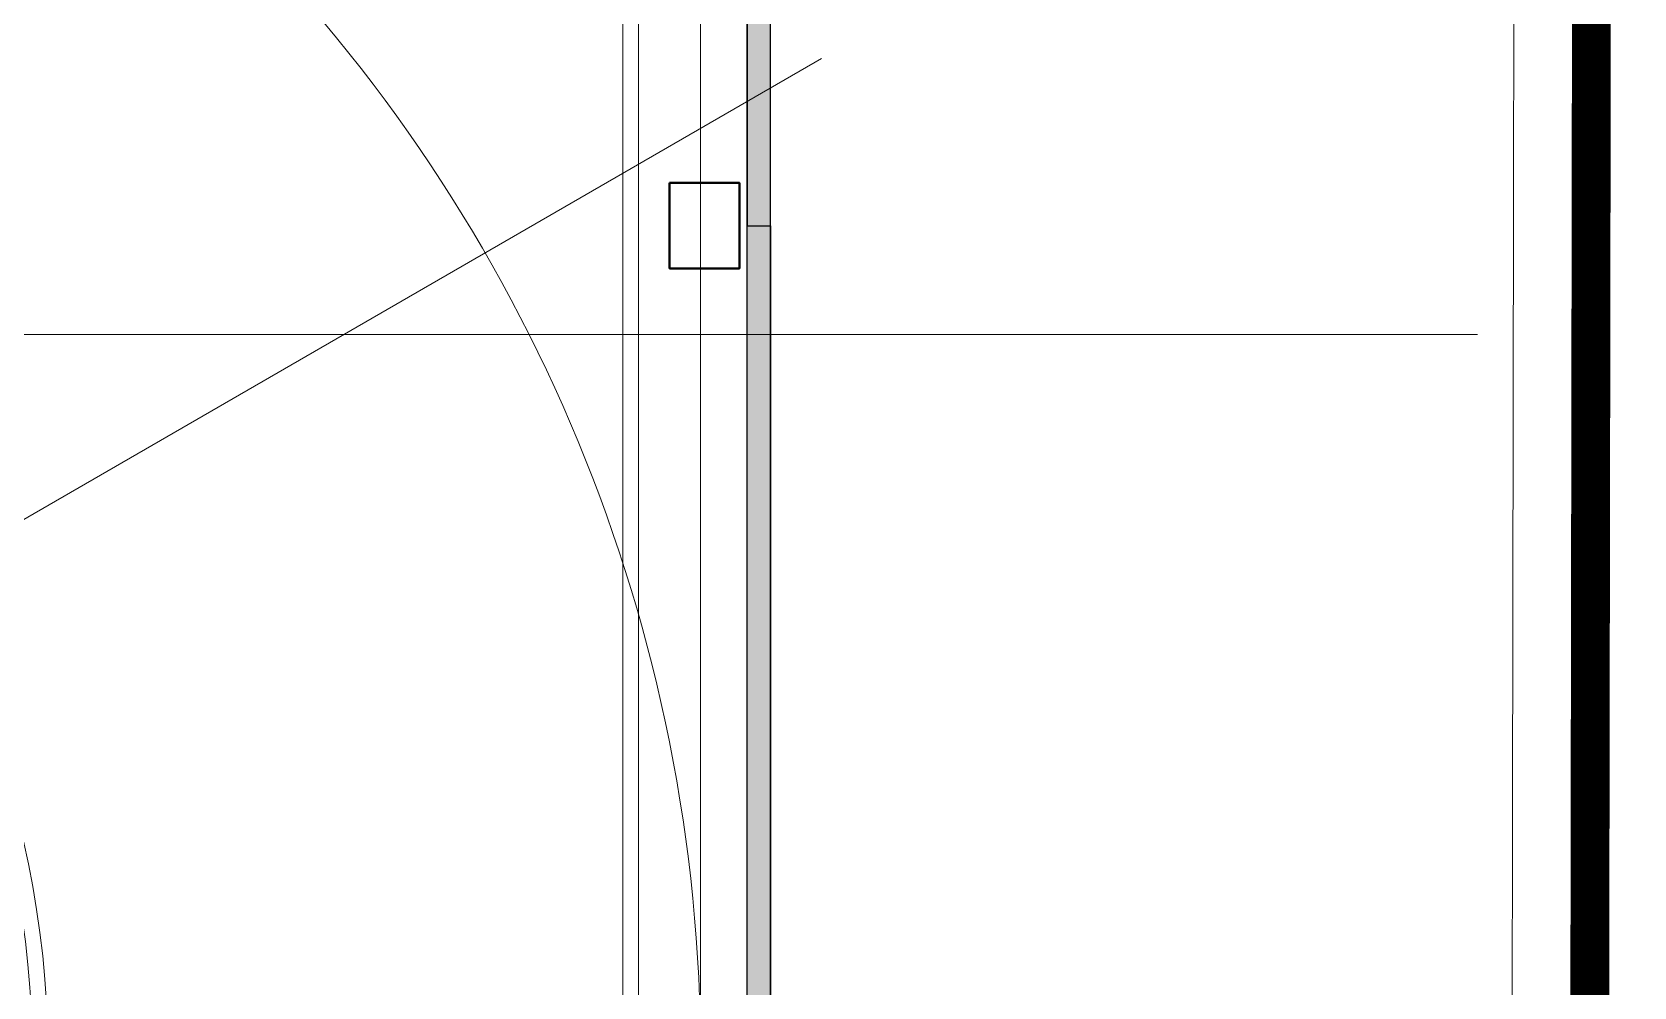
# Model space of a CAD drawing. Header units: millimetres. Extents: x 3546612 to 5615882, y 547008 to 3162891.
# Drawn here: x 5489969 to 5510589, y 2407973 to 2420259 of the extents above; entities that cross this region are included whole.
import ezdxf

# ---------------------------------------------------------------- set-up
doc = ezdxf.new("R2010")
doc.units = ezdxf.units.MM
doc.linetypes.add('XR-평면도$0$PHANTOM', pattern=[63.5, 31.75, -6.35, 6.35, -6.35, 6.35, -6.35])
doc.layers.add('XR-평면도$0$!!파라펫', color=9, linetype='Continuous')
for name, color, linetype, lineweight in [('XR-평면도$0$A-BOND-LIN1', 9, 'Continuous', 25), ('XR-평면도$0$A-CNTL', 9, 'Continuous', 15), ('XR-평면도$0$A-CONC-LIN1', 9, 'Continuous', 40), ('XR-평면도$0$A-ELEV-LIN2', 9, 'Continuous', 25), ('XR-평면도$0$A-ELEV-LIN3', 9, 'Continuous', 18), ('XR-평면도$0$A-STXS-SETB', 9, 'Continuous', 20)]:
    doc.layers.add(name, color=color, linetype=linetype, lineweight=lineweight)

# ---------------------------------------------------------------- blocks, each defined once
blk = doc.blocks.new('XR-평면도$0$진입램프기둥 기준')
at = {"layer": 'XR-평면도$0$A-CONC-LIN1'}
blk.add_lwpolyline([(786299, 1261751), (785399, 1261751), (785399, 1262851), (786299, 1262851)], close=True, dxfattribs=at)
blk = doc.blocks.new('XR-평면도$0$RAMP_올라감(기준층) (210411)')
at = {"layer": 'XR-평면도$0$A-CNTL', "ltscale": 300}
for points in [[(-20700, 40700), (-20700, -40700)], [(0, -15000), (-22257, -27850)], [(0, -15000), (-22257, -27850)]]:
    blk.add_lwpolyline(points, dxfattribs=at)
blk.add_lwpolyline([(-20700, 15000), (-20700, -15000, 0.414214), (0, -35700, 0.414214), (20700, -15000), (20700, 15000, 0.414214), (0, 35700, 0.414214)], format="xyb", close=True, dxfattribs=at)
at = {"layer": 'XR-평면도$0$A-CONC-LIN1'}
blk.add_lwpolyline([(-20300, -26250), (-21200, -26250), (-21200, -25150), (-20300, -25150)], close=True, dxfattribs=at)
at = {"layer": 'XR-평면도$0$A-ELEV-LIN2'}
blk.add_line((-21300, 15000), (-21300, -36200), dxfattribs=at)
blk.add_lwpolyline([(21600, 15000), (21600, 15013), (21273, 18751), (20298, 22388), (18707, 25801), (16547, 28885), (13885, 31547), (10801, 33707), (7388, 35298), (3751, 36273), (0, 36601), (-3751, 36273), (-7388, 35298), (-10801, 33707), (-13885, 31547), (-16547, 28885), (-18707, 25801), (-20298, 22388), (-21273, 18751), (-21600, 15013), (-21600, -36200)], dxfattribs=at)
at = {"layer": 'XR-평면도$0$A-ELEV-LIN3'}
blk.add_lwpolyline([(19900, -36700), (19900, 15000, 0.414214), (0, 34900, 0.414214), (-19900, 15000), (-19900, -36700)], format="xyb", dxfattribs=at)
for points in [[(-12100, 15000), (-12100, -15000, 0.414214), (0, -27100, 0.414214), (12100, -15000), (12100, 15000, 0.414214), (0, 27100, 0.414214)], [(-19700, -15700), (-12280, -15700, 0.397632), (0, -27300, 0.397632), (12280, -15700), (19700, -15700), (19700, -34700), (-19700, -34700)]]:
    blk.add_lwpolyline(points, format="xyb", close=True, dxfattribs=at)
blk.add_blockref('XR-평면도$0$진입램프기둥 기준', (-806599, -1288001))
blk = doc.blocks.new('XR-평면도$0$중심선(210216)')
at = {"layer": 'XR-평면도$0$A-CNTL', "ltscale": 300}
for points in [[(176000, 206000), (176000, -10000)], [(-10000, 77000), (186000, 77000)]]:
    blk.add_lwpolyline(points, dxfattribs=at)
blk = doc.blocks.new('XR-평면도$0$3층진입램프 파라펫')
at = {"layer": 'XR-평면도$0$!!파라펫'}
h = blk.add_hatch(color=9, dxfattribs=at)
h.dxf.hatch_style = 1
h.paths.add_polyline_path([(661580, 1271057), (661280, 1271057), (661280, 1281557), (661580, 1281557)])
h = blk.add_hatch(color=9, dxfattribs=at)
h.dxf.hatch_style = 1
h.paths.add_polyline_path([(661580, 1271057), (661280, 1271057), (661280, 1260357), (661580, 1260357)])
for points in [[(661280, 1271057), (661580, 1271057), (661580, 1281557), (661280, 1281557)], [(661280, 1271057), (661580, 1271057), (661580, 1260357), (661280, 1260357)]]:
    blk.add_lwpolyline(points, close=True, dxfattribs=at)

msp = doc.modelspace()

# ---------------------------------------------------------------- linework, layer by layer
at = {"layer": 'XR-평면도$0$A-BOND-LIN1', "linetype": 'XR-평면도$0$PHANTOM', "ltscale": 200, "const_width": 500}
for points in [[(5341235.8, 2542734.1), (5378005.2, 2543760.9), (5378005.2, 2543760.9), (5378005.2, 2543760.9), (5392012.7, 2540932.2), (5397504, 2539823.3), (5444277.5, 2539786.4), (5451929.7, 2541381.2), (5462301.5, 2543212.4), (5470013.7, 2544390.4), (5506631.1, 2545131.3), (5510219.4, 2541482.1), (5510218.3, 2540738), (5510217.9, 2539386.1), (5510338.6, 2535687.7), (5510100.1, 2457037.4), (5509977.9, 2381795.6), (5509736.2, 2332228.3), (5506115.3, 2328697), (5313876.3, 2328322.4)], [(5341235.8, 2542734.1), (5378005.2, 2543760.9), (5378005.2, 2543760.9), (5378005.2, 2543760.9), (5392012.7, 2540932.2), (5397504, 2539823.3), (5444277.5, 2539786.4), (5451929.7, 2541381.2), (5462301.5, 2543212.4), (5470013.7, 2544390.4), (5506631.1, 2545131.3), (5510219.4, 2541482.1), (5510218.3, 2540738), (5510217.9, 2539386.1), (5510338.6, 2535687.7), (5510100.1, 2457037.4), (5509977.9, 2381795.6), (5509736.2, 2332228.3), (5506115.3, 2328697), (5313876.4, 2328322.4)], [(5341235.8, 2542734.1), (5378005.2, 2543760.9), (5378005.2, 2543760.9), (5378005.2, 2543760.9), (5392012.7, 2540932.2), (5397504, 2539823.3), (5444277.5, 2539786.4), (5451929.7, 2541381.2), (5462301.5, 2543212.4), (5470013.7, 2544390.4), (5506631.1, 2545131.3), (5510219.4, 2541482.1), (5510218.3, 2540738), (5510217.9, 2539386.1), (5510338.6, 2535687.7), (5510100.1, 2457037.4), (5509977.9, 2381795.6), (5509736.2, 2332228.3), (5506115.3, 2328697), (5313876.4, 2328322.4)]]:
    msp.add_lwpolyline(points, dxfattribs=at)
at = {"layer": 'XR-평면도$0$A-STXS-SETB', "color": 4, "ltscale": 500}
for points in [[(5301306.2, 2451010.7), (5328256.5, 2532177.7), (5341570.3, 2541743.1), (5377919.1, 2542758.1), (5391814.8, 2539952), (5397403.7, 2538823.4), (5444380.2, 2538786.3), (5452118.7, 2540399.1), (5462463.9, 2542225.6), (5470099.7, 2543391.9), (5506220.3, 2544122.8), (5509218.8, 2541073.4), (5509218.3, 2540738.9), (5509217.9, 2539369.9), (5509338.5, 2535672.9), (5509100.1, 2457039.7), (5508977.9, 2381798.9), (5508738.3, 2332651.8), (5505707.6, 2329696.2), (5314870.2, 2329324.3), (5314736.4, 2350916.2), (5283059.7, 2396233.8), (5301305.9, 2451009.7, 0.0002413)], [(5301306.2, 2451010.7), (5328256.5, 2532177.7), (5341570.3, 2541743.1), (5377919.1, 2542758.1), (5391814.8, 2539952), (5397403.7, 2538823.4), (5444380.2, 2538786.3), (5452118.7, 2540399.1), (5462463.9, 2542225.6), (5470099.7, 2543391.9), (5506220.3, 2544122.8), (5509218.8, 2541073.4), (5509218.3, 2540738.9), (5509217.9, 2539369.9), (5509338.5, 2535672.9), (5509100.2, 2457039.7), (5508977.9, 2381798.9), (5508738.3, 2332651.8), (5505707.6, 2329696.2), (5314870.2, 2329324.3), (5314736.4, 2350916.2), (5283059.7, 2396233.8), (5301305.9, 2451009.7, 0.0002413)], [(5301306.2, 2451010.7), (5328256.5, 2532177.7), (5341570.3, 2541743.1), (5377919.1, 2542758.1), (5391814.8, 2539952), (5397403.7, 2538823.4), (5444380.2, 2538786.3), (5452118.7, 2540399.1), (5462463.9, 2542225.6), (5470099.7, 2543391.9), (5506220.3, 2544122.8), (5509218.8, 2541073.4), (5509218.3, 2540738.9), (5509217.9, 2539369.9), (5509338.5, 2535672.9), (5509100.2, 2457039.7), (5508977.9, 2381798.9), (5508738.3, 2332651.8), (5505707.6, 2329696.2), (5314870.2, 2329324.3), (5314736.4, 2350916.2), (5283059.7, 2396233.8), (5301305.9, 2451009.7, 0.0002413)]]:
    msp.add_lwpolyline(points, format="xyb", close=True, dxfattribs=at)

# ---------------------------------------------------------------- block references
at = {"rotation": 180}
msp.add_blockref('XR-평면도$0$RAMP_올라감(기준층) (210411)', (5477875, 2392067.6), dxfattribs=at)
msp.add_blockref('XR-평면도$0$3층진입램프 파라펫', (4837895.3, 1146710.6))
msp.add_blockref('XR-평면도$0$3층진입램프 파라펫', (4837895.3, 1146710.6))
msp.add_blockref('XR-평면도$0$3층진입램프 파라펫', (4837895.3, 1146710.6))
at = {"layer": 'XR-평면도$0$A-CNTL'}
msp.add_blockref('XR-평면도$0$중심선(210216)', (5322575, 2339367.6), dxfattribs=at)

doc.saveas('drawing.dxf')
